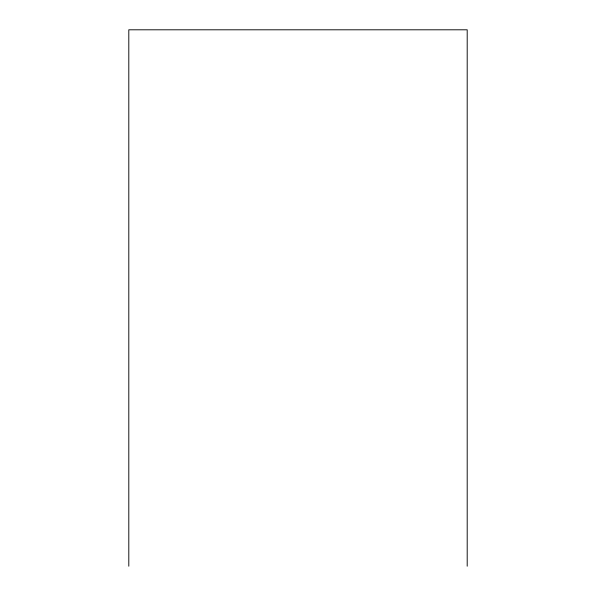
<?xml version="1.0" encoding="UTF-8"?>
<svg xmlns="http://www.w3.org/2000/svg" width="596" height="596" viewBox="0 0 596 596"><rect width="100%" height="100%" fill="white"/><g stroke="black" fill="none" stroke-linecap="round" stroke-linejoin="round"><path stroke-width="0.89" d="M467.197 566.2L467.197 29.8L128.803 29.8L128.803 566.2"/></g></svg>
